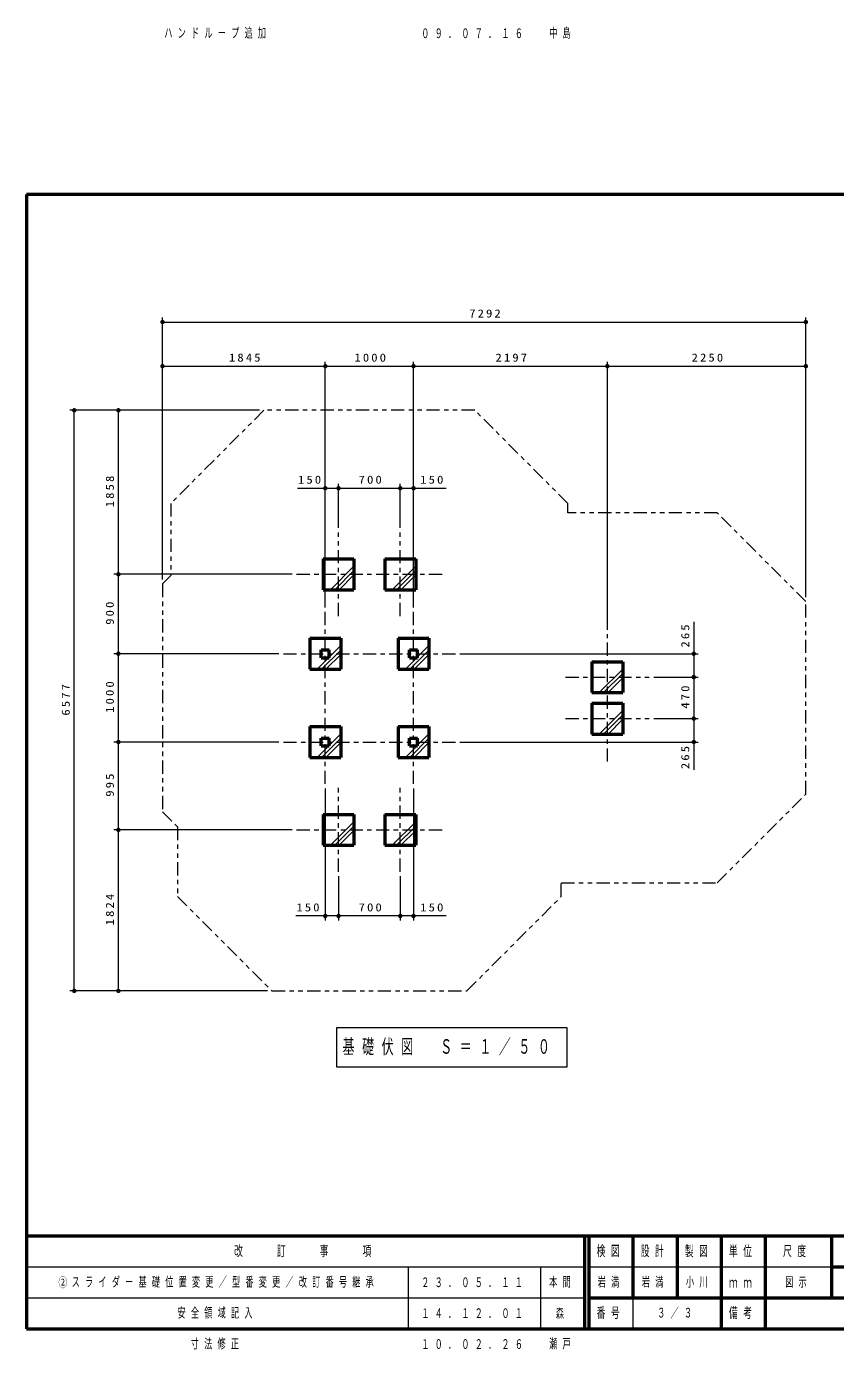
# Model space of a CAD drawing. Units: millimetres on the paper, scale 1:50. Extents: x -365 to 0, y -599 to 257.
# Drawn here: x -365 to -181.6, y -598.7 to -298.9 of the extents above; entities that cross this region are included whole.
import ezdxf
from ezdxf.enums import TextEntityAlignment as Align

# ---------------------------------------------------------------- set-up
doc = ezdxf.new("R2010")
doc.units = ezdxf.units.MM
doc.linetypes.add('USER2', pattern=[6, 3, -1, 1, -1])
doc.linetypes.add('USER3', pattern=[8, 3, -1, 1, -1, 1, -1])
doc.layers.add('LY_1', color=7, linetype='Continuous', lineweight=13)
doc.styles.add('ＭＳ ゴシック', font='')
doc.styles.get('ＭＳ ゴシック').set_extended_font_data('MS Gothic')

# ---------------------------------------------------------------- blocks, each defined once
blk = doc.blocks.new('filled_dot')
at = {"color": 0, "linetype": 'Continuous', "lineweight": -2, "const_width": 1.25}
blk.add_lwpolyline([(-0.625, 0, 1), (0.625, 0, 1)], format="xyb", close=True, dxfattribs=at)

msp = doc.modelspace()

# ---------------------------------------------------------------- linework, layer by layer
at = {"layer": 'LY_1', "lineweight": 50}
for p, q in [((-365, -337), (-365, -594)), ((0, -337), (-365, -337)), ((-365, -573), (0, -573)), ((-365, -594), (0, -594))]:
    msp.add_line(p, q, dxfattribs=at)
at = {"layer": 'LY_1'}
for p, q in [((-334.154, -424.26), (-334.154, -364.919)), ((-188.31, -374.919), (-188.31, -364.919)), ((-334.154, -365.919), (-188.31, -365.919)), ((-334.154, -375.919), (-297.254, -375.919)), ((-297.254, -430.572), (-297.254, -374.919)), ((-297.254, -375.919), (-277.254, -375.919)), ((-277.254, -430.571), (-277.254, -374.919)), ((-277.254, -375.919), (-233.31, -375.919)), ((-233.31, -435.622), (-233.31, -374.919)), ((-233.31, -375.919), (-188.31, -375.919)), ((-188.31, -428.254), (-188.31, -374.919)), ((-312.165, -385.919), (-355.154, -385.919)), ((-354.154, -517.467), (-354.154, -385.919)), ((-344.154, -423.075), (-344.154, -385.919)), ((-303.582, -403.575), (-294.254, -403.575)), ((-297.254, -430.572), (-297.254, -402.575)), ((-294.254, -412.575), (-294.254, -402.575)), ((-294.254, -403.575), (-280.254, -403.575)), ((-280.254, -405.025), (-280.254, -402.575)), ((-280.254, -412.575), (-280.254, -402.575)), ((-280.254, -403.575), (-269.872, -403.575)), ((-277.254, -430.572), (-277.254, -402.575)), ((-296.086, -426.575), (-290.754, -421.243)), ((-295.096, -426.575), (-290.754, -422.233)), ((-282.086, -426.575), (-276.754, -421.243)), ((-281.096, -426.575), (-276.754, -422.233)), ((-304.754, -423.075), (-345.154, -423.075)), ((-344.154, -441.072), (-344.154, -423.075)), ((-294.106, -426.575), (-290.754, -423.223)), ((-280.106, -426.575), (-276.754, -423.223)), ((-213.714, -433.811), (-213.714, -446.371)), ((-299.086, -444.572), (-293.754, -439.24)), ((-298.096, -444.572), (-293.754, -440.23)), ((-279.086, -444.572), (-273.754, -439.24)), ((-278.096, -444.572), (-273.754, -440.23)), ((-307.754, -441.072), (-345.154, -441.072)), ((-344.154, -461.072), (-344.154, -441.072)), ((-297.106, -444.572), (-293.754, -441.22)), ((-277.106, -444.572), (-273.754, -441.219)), ((-266.754, -441.072), (-212.714, -441.072)), ((-235.142, -449.871), (-229.81, -444.54)), ((-234.152, -449.871), (-229.81, -445.53)), ((-233.162, -449.871), (-229.81, -446.519)), ((-222.81, -446.371), (-212.714, -446.371)), ((-213.714, -446.371), (-213.714, -455.771)), ((-235.142, -459.271), (-229.81, -453.94)), ((-234.152, -459.271), (-229.81, -454.93)), ((-233.162, -459.271), (-229.81, -455.919)), ((-222.81, -455.771), (-212.714, -455.771)), ((-213.714, -455.771), (-213.714, -467.351)), ((-307.754, -461.072), (-345.154, -461.072)), ((-344.154, -480.982), (-344.154, -461.072)), ((-299.086, -464.572), (-293.754, -459.24)), ((-298.096, -464.572), (-293.754, -460.23)), ((-297.106, -464.572), (-293.754, -461.22)), ((-279.086, -464.572), (-273.754, -459.24)), ((-278.096, -464.572), (-273.754, -460.23)), ((-277.106, -464.572), (-273.754, -461.219)), ((-266.754, -461.072), (-212.714, -461.072)), ((-297.254, -471.572), (-297.254, -501.482)), ((-277.254, -471.572), (-277.254, -501.482)), ((-296.086, -484.482), (-290.754, -479.15)), ((-282.086, -484.482), (-276.754, -479.15)), ((-304.754, -480.982), (-345.154, -480.982)), ((-344.154, -517.467), (-344.154, -480.982)), ((-295.096, -484.482), (-290.754, -480.14)), ((-294.106, -484.482), (-290.754, -481.13)), ((-281.096, -484.482), (-276.754, -480.14)), ((-280.106, -484.482), (-276.754, -481.13)), ((-294.254, -491.482), (-294.254, -501.482)), ((-294.254, -491.482), (-294.254, -501.482)), ((-280.254, -491.482), (-280.254, -501.482)), ((-280.254, -491.482), (-280.254, -501.482)), ((-294.254, -500.482), (-303.946, -500.482)), ((-280.254, -500.482), (-294.254, -500.482)), ((-269.872, -500.482), (-280.254, -500.482)), ((-310.367, -517.467), (-355.154, -517.467)), ((-294.728, -525.851), (-294.728, -534.651)), ((-242.428, -525.851), (-294.728, -525.851)), ((-242.428, -534.651), (-242.428, -525.851)), ((-294.728, -534.651), (-242.428, -534.651)), ((-365, -580), (-238.5, -580)), ((-278.5, -580), (-278.5, -594)), ((-248.5, -580), (-248.5, -594)), ((-237.5, -580), (-182.5, -580)), ((-365, -587), (-238.5, -587)), ((-227.5, -587), (-227.5, -594))]:
    msp.add_line(p, q, dxfattribs=at)
at = {"layer": 'LY_1', "linetype": 'USER3'}
for p, q in [((-311.165, -385.919), (-332.254, -407.007)), ((-263.342, -385.919), (-311.165, -385.919)), ((-242.254, -407.007), (-263.342, -385.919)), ((-332.254, -407.007), (-332.254, -423.36)), ((-242.254, -409.171), (-242.254, -407.007)), ((-208.393, -409.171), (-242.254, -409.171)), ((-188.31, -429.254), (-208.393, -409.171)), ((-332.254, -423.36), (-334.154, -425.26)), ((-334.154, -425.26), (-334.154, -476.883)), ((-188.31, -472.889), (-188.31, -429.254)), ((-208.393, -492.971), (-188.31, -472.889)), ((-334.154, -476.883), (-330.74, -480.297)), ((-330.74, -480.297), (-330.74, -496.094)), ((-243.768, -496.094), (-243.768, -492.971)), ((-243.768, -492.971), (-208.393, -492.971)), ((-330.74, -496.094), (-309.367, -517.467)), ((-265.141, -517.467), (-243.768, -496.094)), ((-309.367, -517.467), (-265.141, -517.467))]:
    msp.add_line(p, q, dxfattribs=at)
at = {"layer": 'LY_1', "linetype": 'USER2'}
for p, q in [((-294.254, -432.575), (-294.254, -413.575)), ((-280.254, -432.575), (-280.254, -413.575)), ((-303.754, -423.075), (-270.754, -423.075)), ((-297.254, -470.572), (-297.254, -431.572)), ((-277.254, -470.572), (-277.254, -431.572)), ((-233.31, -465.522), (-233.31, -436.622)), ((-306.754, -441.072), (-267.754, -441.072)), ((-242.81, -446.371), (-223.81, -446.371)), ((-242.81, -455.771), (-223.81, -455.771)), ((-306.754, -461.072), (-267.754, -461.072)), ((-294.254, -490.482), (-294.254, -471.482)), ((-280.254, -490.482), (-280.254, -471.482)), ((-303.754, -480.982), (-270.754, -480.982))]:
    msp.add_line(p, q, dxfattribs=at)
at = {"layer": 'LY_1', "color": 140, "lineweight": 50}
for p, q in [((-297.754, -419.575), (-290.754, -419.575)), ((-297.754, -419.575), (-297.754, -426.575)), ((-290.754, -419.575), (-290.754, -426.575)), ((-283.754, -419.575), (-276.754, -419.575)), ((-283.754, -419.575), (-283.754, -426.575)), ((-276.754, -419.575), (-276.754, -426.575)), ((-297.754, -426.575), (-290.754, -426.575)), ((-283.754, -426.575), (-276.754, -426.575)), ((-300.754, -437.572), (-293.754, -437.572)), ((-300.754, -437.572), (-300.754, -444.572)), ((-293.754, -437.572), (-293.754, -444.572)), ((-280.754, -437.572), (-273.754, -437.572)), ((-280.754, -437.572), (-280.754, -444.572)), ((-273.754, -437.572), (-273.754, -444.572)), ((-273.754, -437.572), (-273.754, -444.572)), ((-273.754, -437.572), (-273.754, -444.572)), ((-298.154, -440.172), (-296.354, -440.172)), ((-298.154, -441.972), (-298.154, -440.172)), ((-296.354, -441.972), (-296.354, -440.172)), ((-278.154, -440.172), (-276.354, -440.172)), ((-278.154, -441.972), (-278.154, -440.172)), ((-276.354, -441.972), (-276.354, -440.172)), ((-298.154, -441.972), (-296.354, -441.972)), ((-278.154, -441.972), (-276.354, -441.972)), ((-236.81, -442.871), (-229.81, -442.871)), ((-236.81, -442.871), (-236.81, -449.871)), ((-229.81, -442.871), (-229.81, -449.871)), ((-300.754, -444.572), (-293.754, -444.572)), ((-280.754, -444.572), (-273.754, -444.572)), ((-236.81, -449.871), (-229.81, -449.871)), ((-236.81, -452.271), (-229.81, -452.271)), ((-236.81, -452.271), (-236.81, -459.271)), ((-229.81, -452.271), (-229.81, -459.271)), ((-300.754, -457.572), (-293.754, -457.572)), ((-300.754, -457.572), (-300.754, -464.572)), ((-293.754, -457.572), (-293.754, -464.572)), ((-280.754, -457.572), (-273.754, -457.572)), ((-280.754, -457.572), (-280.754, -464.572)), ((-273.754, -457.572), (-273.754, -464.572)), ((-298.154, -460.172), (-296.354, -460.172)), ((-298.154, -461.972), (-298.154, -460.172)), ((-296.354, -461.972), (-296.354, -460.172)), ((-278.154, -460.172), (-276.354, -460.172)), ((-278.154, -461.972), (-278.154, -460.172)), ((-276.354, -461.972), (-276.354, -460.172)), ((-236.81, -459.271), (-229.81, -459.271)), ((-300.754, -464.572), (-293.754, -464.572)), ((-298.154, -461.972), (-296.354, -461.972)), ((-280.754, -464.572), (-273.754, -464.572)), ((-278.154, -461.972), (-276.354, -461.972)), ((-297.754, -477.482), (-290.754, -477.482)), ((-297.754, -477.482), (-297.754, -484.482)), ((-290.754, -477.482), (-290.754, -484.482)), ((-283.754, -477.482), (-276.754, -477.482)), ((-283.754, -477.482), (-283.754, -484.482)), ((-276.754, -477.482), (-276.754, -484.482)), ((-297.754, -484.482), (-290.754, -484.482)), ((-283.754, -484.482), (-276.754, -484.482)), ((-238.5, -573), (-238.5, -594)), ((-237.5, -573), (-237.5, -594)), ((-227.5, -573), (-227.5, -587)), ((-217.5, -573), (-217.5, -587)), ((-207.5, -573), (-207.5, -594)), ((-197.5, -573), (-197.5, -587)), ((-182.5, -573), (-182.5, -587)), ((-182.5, -580), (-70, -580)), ((-237.5, -587), (0, -587)), ((-197.5, -587), (-197.5, -594))]:
    msp.add_line(p, q, dxfattribs=at)

# ---------------------------------------------------------------- block references
at = {"layer": 'LY_1', "xscale": 0.4, "yscale": 0.4}
for p in [(-334.154, -365.919), (-334.154, -375.919), (-297.254, -375.919), (-277.254, -375.919), (-233.31, -375.919), (-297.254, -403.575), (-294.254, -403.575), (-280.254, -403.575), (-297.254, -500.482), (-294.254, -500.482), (-280.254, -500.482)]:
    msp.add_blockref('filled_dot', p, dxfattribs=at)
for p, rotation in [((-188.31, -365.919), 180), ((-297.254, -375.919), 180), ((-277.254, -375.919), 180), ((-233.31, -375.919), 180), ((-188.31, -375.919), 180), ((-354.154, -385.919), 270), ((-344.154, -385.919), 270), ((-294.254, -403.575), 180), ((-280.254, -403.575), 180), ((-277.254, -403.575), 180), ((-344.154, -423.075), 90), ((-344.154, -423.075), 270), ((-344.154, -441.072), 90), ((-344.154, -441.072), 270), ((-213.714, -441.072), 270), ((-213.714, -446.371), 270), ((-213.714, -446.371), 90), ((-213.714, -455.771), 270), ((-213.714, -455.771), 90), ((-344.154, -461.072), 90), ((-344.154, -461.072), 270), ((-213.714, -461.072), 90), ((-344.154, -480.982), 90), ((-344.154, -480.982), 270), ((-294.254, -500.482), 180), ((-280.254, -500.482), 180), ((-277.254, -500.482), 180), ((-354.154, -517.467), 90), ((-344.154, -517.467), 90)]:
    msp.add_blockref('filled_dot', p, dxfattribs=dict(at, rotation=rotation))

# ---------------------------------------------------------------- texts
at = {"layer": 'LY_1', "style": 'ＭＳ ゴシック'}
for s, width, p in [('②', 0.65, (-357.75, -583.5)), ('森', 0.6, (-245, -590.5))]:
    msp.add_text(s, height=2.199, dxfattribs=dict(at, width=width)).set_placement(p, align=Align.MIDDLE_LEFT)
for s, insert, char_height, attachment_point in [('\\T1.64;\\W0.6;ハンドループ追加', (-333.75, -300.5), 2.199, 4), ('\\T1.64;\\W0.6;０９．０７．１６', (-275.5, -300.5), 2.199, 4), ('\\T1.64;\\W0.6;中島', (-246.5, -300.5), 2.199, 4), ('\\T1.33;\\W1.15;7292', (-260.815, -364.919), 1.833, 8), ('\\T1.33;\\W1.15;1845', (-315.276, -374.919), 1.833, 8), ('\\T1.33;\\W1.15;1000', (-286.833, -374.919), 1.833, 8), ('\\T1.33;\\W1.15;2197', (-254.854, -374.919), 1.833, 8), ('\\T1.33;\\W1.15;2250', (-210.401, -374.919), 1.833, 8), ('\\T1.33;\\W1.15;150', (-300.582, -402.575), 1.833, 8), ('\\T1.33;\\W1.15;700', (-286.837, -402.575), 1.833, 8), ('\\T1.33;\\W1.15;150', (-272.872, -402.575), 1.833, 8), ('\\T1.33;\\W1.15;150', (-300.946, -499.482), 1.833, 8), ('\\T1.33;\\W1.15;700', (-286.837, -499.482), 1.833, 8), ('\\T1.33;\\W1.15;150', (-272.872, -499.482), 1.833, 8), ('\\T1.64;\\W0.6;基礎伏図\u3000Ｓ＝１／５０', (-293.328, -530.251), 3.299, 4), ('\\T1.64;\\W0.6;改\u3000\u3000訂\u3000\u3000事\u3000\u3000項', (-301.75, -576.5), 2.346, 5), ('\\T1.64;\\W0.6;検図', (-232.5, -576.5), 2.346, 5), ('\\T1.64;\\W0.6;設計', (-222.5, -576.5), 2.346, 5), ('\\T1.64;\\W0.6;製図', (-212.5, -576.5), 2.346, 5), ('\\T1.64;\\W0.6;単位', (-202.5, -576.5), 2.346, 5), ('\\T1.64;\\W0.6;尺度', (-190.25, -576.5), 2.346, 5), ('\\T1.64;\\W0.6;スライダー基礎位置変更／型番変更／改訂番号継承', (-354.75, -583.5), 2.199, 4), ('\\T1.64;\\W0.6;２３．０５．１１', (-275.5, -583.5), 2.199, 4), ('\\T1.64;\\W0.6;本間', (-246.5, -583.5), 2.199, 4), ('\\T1.64;\\W0.6;岩満', (-235.5, -583.5), 2.199, 4), ('\\T1.64;\\W0.6;岩満', (-225.5, -583.5), 2.199, 4), ('\\T1.64;\\W0.6;小川', (-215.5, -583.5), 2.199, 4), ('\\T1.64;\\W0.6;ｍｍ', (-202.5, -583.5), 2.346, 5), ('\\T1.64;\\W0.6;図示', (-193, -583.5), 2.199, 4), ('\\T1.64;\\W0.6;安全領域記入', (-330.75, -590.5), 2.199, 4), ('\\T1.64;\\W0.6;１４．１２．０１', (-275.5, -590.5), 2.199, 4), ('\\T1.64;\\W0.6;番号', (-232.5, -590.5), 2.346, 5), ('\\T1.64;\\W0.6;３／３', (-222, -590.5), 2.199, 4), ('\\T1.64;\\W0.6;備考', (-202.5, -590.5), 2.346, 5), ('\\T1.64;\\W0.6;寸法修正', (-327.75, -597.5), 2.199, 4), ('\\T1.64;\\W0.6;１０．０２．２６', (-275.5, -597.5), 2.199, 4), ('\\T1.64;\\W0.6;瀬戸', (-246.5, -597.5), 2.199, 4)]:
    msp.add_mtext(s, dxfattribs=dict(at, insert=insert, char_height=char_height, attachment_point=attachment_point))
at = {"layer": 'LY_1', "char_height": 1.833, "attachment_point": 8, "rotation": 90, "style": 'ＭＳ ゴシック'}
for s, insert in [('\\T1.33;\\W1.15;1858', (-345.154, -404.069)), ('\\T1.33;\\W1.15;900', (-345.154, -431.657)), ('\\T1.33;\\W1.15;265', (-214.714, -436.811)), ('\\T1.33;\\W1.15;6577', (-355.154, -451.277)), ('\\T1.33;\\W1.15;1000', (-345.154, -450.65)), ('\\T1.33;\\W1.15;470', (-214.714, -450.656)), ('\\T1.33;\\W1.15;265', (-214.714, -464.351)), ('\\T1.33;\\W1.15;995', (-345.154, -470.61)), ('\\T1.33;\\W1.15;1824', (-345.154, -498.797))]:
    msp.add_mtext(s, dxfattribs=dict(at, insert=insert))

doc.saveas('drawing.dxf')
